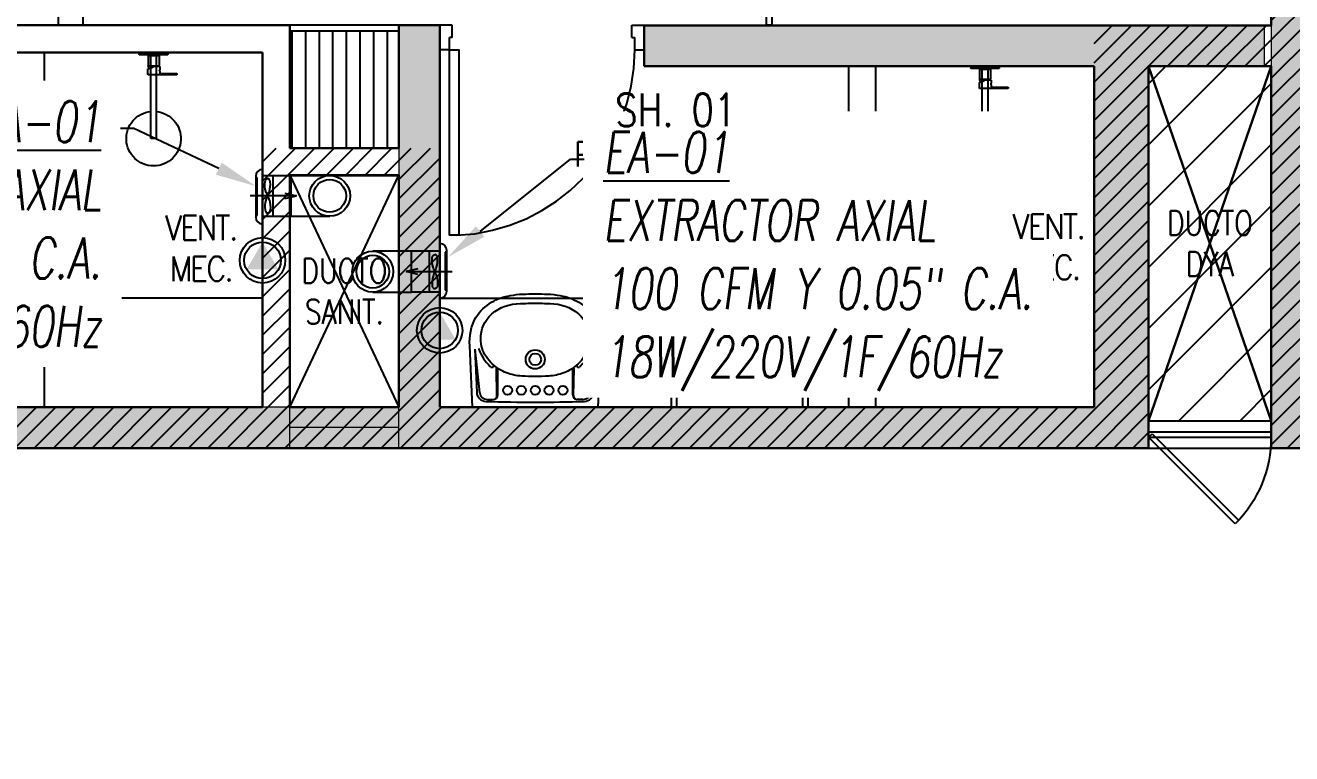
# Model space of a CAD drawing. Header units: millimetres. Extents: x 98 to 155, y -181 to 127.
# Drawn here: x 119.971 to 124.617, y -27.004 to -24.333 of the extents above; entities that cross this region are included whole.
import ezdxf
from ezdxf import colors
from ezdxf.entities.mleader import LeaderData, LeaderLine
from ezdxf.enums import TextEntityAlignment as Align
from ezdxf.math import Vec2, Vec3

# ---------------------------------------------------------------- set-up
doc = ezdxf.new("R2010")
doc.units = ezdxf.units.MM
doc.header["$LTSCALE"] = 15
for name, pattern in [('HIDDEN', [0.375, 0.25, -0.125]), ('HIDDEN2', [0.1875, 0.125, -0.0625]), ('X-REF_DP_Arquitectura$0$HIDDEN', [0.375, 0.25, -0.125])]:
    doc.linetypes.add(name, pattern=pattern)
doc.layers.get('0').update_dxf_attribs({"color": 250})
for name, color, linetype in [('A-LINEAS', 250, 'Continuous'), ('A-MOBILIARIO', 250, 'Continuous'), ('A-MURO BAJO', 250, 'Continuous'), ('A-PROYECCIONES INT.', 250, 'HIDDEN2'), ('A-SANITARIOS', 250, 'Continuous'), ('A-TEXTO-ACABADO PISO', 250, 'Continuous'), ('A_50_TextoAmbiente', 252, 'Continuous'), ('A_50_TextoIndicaciones', 250, 'Continuous'), ('A_50_Vigas', 250, 'X-REF_DP_Arquitectura$0$HIDDEN'), ('A_60_HatchEstructuras', 250, 'Continuous'), ('AREA MODIF', 250, 'Continuous'), ('DLP_MOBILIARIO FIJO', 250, 'Continuous'), ('L-06_EQ-FIN-CONT', 141, 'Continuous'), ('L3 Equipos y Ductos', 160, 'Continuous'), ('L4 Linea mediana', 191, 'Continuous'), ('L6 Linea fina', 141, 'Continuous'), ('MURO CF 60', 250, 'Continuous')]:
    doc.layers.add(name, color=color, linetype=linetype)
doc.layers.add('A-MUROS', color=252, linetype='Continuous', lineweight=30)
doc.layers.add('A_20_Estructuras', color=250, linetype='Continuous', lineweight=18)
doc.styles.add('JNV ING', font='romans.shx', dxfattribs={"width": 0.7, "oblique": 8, "height": 0.15})
doc.styles.add('ROMANS', font='romans.shx', dxfattribs={"width": 0.8})
pattern_1 = [(45, (128.671876, -2.083635), (-0.03535534, 0.03535534), [])]

# ---------------------------------------------------------------- blocks, each defined once
blk = doc.blocks.new('FUTURE 150')
at = {"layer": 'L3 Equipos y Ductos'}
for p, q in [((-0.1294, 0.1486), (-0.1294, -0.0006)), ((-0.104, -0.026), (-0.104, 0.174)), ((-0.104, 0.152), (0, 0.152)), ((0, 0.152), (0, 0.002)), ((-0.104, 0.002), (0, 0.002))]:
    blk.add_line(p, q, dxfattribs=at)
for centre, start, end in [((-0.104, 0.1486), 90, 180), ((-0.104, -0.0006), 180, 270)]:
    blk.add_arc(centre, 0.0254, start, end, dxfattribs=at)
at = {"layer": 'L4 Linea mediana'}
for p, q in [((-0.1294, 0.1448), (-0.1239, 0.1448)), ((-0.1239, 0.0052), (-0.1239, 0.1448)), ((-0.066, 0.152), (-0.066, 0.002)), ((-0.1294, 0.0052), (-0.1239, 0.0052))]:
    blk.add_line(p, q, dxfattribs=at)
at = {"layer": 'L6 Linea fina'}
for p, q in [((0.0199, 0.077), (-0.1499, 0.077)), ((-0.0231, 0.0872), (0.0199, 0.077)), ((-0.0231, 0.0668), (0.0199, 0.077))]:
    blk.add_line(p, q, dxfattribs=at)
for points in [[(-0.0857, 0.077), (-0.0921, 0.0934), (-0.0951, 0.1284), (-0.0911, 0.1379), (-0.0857, 0.1402)], [(-0.0857, 0.077), (-0.0794, 0.0934), (-0.0764, 0.1284), (-0.0804, 0.1379), (-0.0857, 0.1402)], [(-0.0857, 0.077), (-0.0921, 0.0606), (-0.0951, 0.0256), (-0.0911, 0.0161), (-0.0857, 0.0138)], [(-0.0857, 0.077), (-0.0794, 0.0606), (-0.0764, 0.0256), (-0.0804, 0.0161), (-0.0857, 0.0138)]]:
    blk.add_spline(points, degree=3, dxfattribs=at)
blk = doc.blocks.new('Trampa de humo')
at = {"layer": 'L3 Equipos y Ductos'}
blk.add_lwpolyline([(0.155, 0.15), (0.013, 0.15), (0.013, 0), (0.155, 0)], dxfattribs=at)
for radius in [0.075, 0.06]:
    blk.add_circle((0.155, 0.075), radius, dxfattribs=at)
blk = doc.blocks.new('FUTURE150 con trampa')
blk.add_blockref('Trampa de humo', (0.0927, 0.0279))
at = {"layer": 'L-06_EQ-FIN-CONT'}
blk.add_blockref('FUTURE 150', (0.1057, 0.0259), dxfattribs=at)
blk = doc.blocks.new('PTO ELECT')
at = {"layer": 'L4 Linea mediana', "ltscale": 1.5}
blk.add_circle((-0.6859, 0.0891), 0.0833, dxfattribs=at)
at = {"layer": 'L6 Linea fina', "ltscale": 1.5}
blk.add_circle((-0.6859, 0.0891), 0.0671, dxfattribs=at)
blk.add_solid([(-0.6278, 0.0555), (-0.744, 0.0555), (-0.6278, 0.0555), (-0.6859, 0.1562)], dxfattribs=at)
blk = doc.blocks.new('EF-P112')
at = {"layer": 'A_60_HatchEstructuras'}
h = blk.add_hatch(color=256, dxfattribs=at)
h.dxf.hatch_style = 1
h.paths.add_polyline_path([(-21.85, -2.625), (-22, -2.625), (-22, -6.325), (-21.85, -6.325)])
h.paths.add_polyline_path([(-21.52, -0.625), (-20.85, -0.625), (-20.85, -0.475), (-21.67, -0.475), (-21.67, -6.325), (-21.52, -6.325)])
h.paths.add_polyline_path([(-25.65, -2.775), (-23.8, -2.775), (-23.8, -2.625), (-25.65, -2.625), (-25.65, -0.475), (-26.5, -0.475), (-26.5, -0.625), (-25.8, -0.625), (-25.8, -6.325), (-23.8, -6.325), (-23.8, -6.175), (-25.65, -6.175)])
h = blk.add_hatch(color=256, dxfattribs=at)
h.dxf.hatch_style = 1
h.paths.add_polyline_path([(-26.25, -4.925), (-25.825, -4.925), (-25.825, -4.775), (-28.1, -4.775), (-28.1, -4.925), (-26.45, -4.925), (-26.45, -6.175), (-28.85, -6.175), (-28.85, -4.775), (-29, -4.775), (-29, -6.175), (-31.9, -6.175), (-31.9, -4.775), (-32.1, -4.775), (-32.1, -6.175), (-35.65, -6.175), (-35.65, -6.325), (-26.25, -6.325)])
h.paths.add_polyline_path([(-25.65, -7.525), (-35.65, -7.525), (-35.65, -7.675), (-32.1, -7.675), (-32.1, -9.075), (-31.9, -9.075), (-31.9, -7.675), (-28.55, -7.675), (-28.55, -9.075), (-28.4, -9.075), (-28.4, -7.675), (-25.85, -7.675), (-25.85, -8.925), (-27.65, -8.925), (-27.65, -9.075), (-25.65, -9.075)])
blk.add_lwpolyline([(-25.825, -4.925), (-25.8, -4.925), (-26.25, -6.225)])
at = {"elevation": 0}
blk.add_lwpolyline([(-25.8, -6.225), (-26.25, -4.925)], dxfattribs=at)
at = {"layer": 'A_20_Estructuras'}
for points in [[(-25.65, -2.775), (-23.8, -2.775), (-23.8, -2.625), (-25.65, -2.625), (-25.65, -0.475), (-26.5, -0.475), (-26.5, -0.625), (-25.8, -0.625), (-25.8, -6.325), (-23.8, -6.325), (-23.8, -6.175), (-25.65, -6.175)], [(-26.25, -4.925), (-25.825, -4.925), (-25.825, -4.775), (-28.1, -4.775), (-28.1, -4.925), (-26.45, -4.925), (-26.45, -6.175), (-28.85, -6.175), (-28.85, -4.775), (-29, -4.775), (-29, -6.175), (-31.9, -6.175), (-31.9, -4.775), (-32.1, -4.775), (-32.1, -6.175), (-35.65, -6.175), (-35.65, -6.325), (-26.25, -6.325)]]:
    blk.add_lwpolyline(points, close=True, dxfattribs=at)
for points in [[(-29.4, -6.325), (-29.4, -6.175)], [(-29, -6.325), (-29, -6.175)]]:
    blk.add_lwpolyline(points, dxfattribs=at)
at = {"layer": 'A_20_Estructuras', "linetype": 'HIDDEN', "ltscale": 0.5, "elevation": 0}
blk.add_lwpolyline([(-29, -6.25), (-29.4, -6.25)], dxfattribs=at)
at = {"layer": 'A_50_Vigas'}
blk.add_line((-26.25, -6.225, 0), (-25.8, -6.225, 0), dxfattribs=at)
at = {"layer": 'A_50_Vigas', "elevation": 0}
blk.add_lwpolyline([(-29.4, -6.175), (-29.4, -5.325), (-29, -5.325)], dxfattribs=at)
blk = doc.blocks.new('ducha marsano')
at = {"linetype": 'HIDDEN2', "ltscale": 0.5, "extrusion": (-4.9425e-10, -7.91123e-10, -1)}
for p, q in [((-0.01, 0), (0.01, 0)), ((0.01, 0), (0.01, -0.3155)), ((-0.01, -0.3155), (-0.01, 0)), ((-0.0205, -0.08), (-0.0205, -0.0601)), ((0.021, -0.0815), (-0.019, -0.0815)), ((-0.0155, -0.058), (-0.0157, -0.058)), ((0.0225, -0.0515), (-0.0001, -0.0515)), ((0.025, -0.0815), (0.021, -0.0815)), ((0.0225, -0.0515), (0.0225, -0.0627)), ((0.0225, -0.0682), (0.0225, -0.077)), ((0.0225, -0.077), (0.025, -0.077)), ((0.025, -0.077), (0.0771, -0.077)), ((0.0771, -0.0815), (0.025, -0.0815)), ((0.0771, -0.077), (0.0816, -0.077)), ((0.0816, -0.0815), (0.0771, -0.0815)), ((0.0816, -0.077), (0.082, -0.077)), ((0.082, -0.0815), (0.0816, -0.0815)), ((0.082, -0.077), (0.084, -0.077)), ((0.084, -0.0815), (0.082, -0.0815)), ((0.0855, -0.0785), (0.0855, -0.08)), ((0.01, -0.3155), (-0.01, -0.3155))]:
    blk.add_line(p, q, dxfattribs=at)
for centre, radius, start, end in [((0.019, -0.08), 0.0015, 270, 360), ((-0.0004, -0.0462), 0.02, 323.9581, 354.9298), ((0.0004, -0.0462), 0.02, 185.0702, 195.2705), ((-0.084, -0.0785), 0.0015, 90, 180), ((-0.084, -0.08), 0.0015, 180, 270), ((0, -0.3155), 0.1, 95.7392, 84.2608)]:
    blk.add_arc(centre, radius, start, end, dxfattribs=at)
at = {"linetype": 'HIDDEN2', "ltscale": 0.5, "extrusion": (-4.94252e-10, -7.91124e-10, -1)}
blk.add_ellipse((0, -0.0515), major_axis=(-0.0225, -0.0095), ratio=0.001448, start_param=0.425436, end_param=1.567366, dxfattribs=at)
at = {"linetype": 'HIDDEN2', "ltscale": 0.5}
for points, degree in [([(-0.0305, 0), (0, 0), (0.0305, 0)], 2), ([(0.0305, 0), (0.0415, 0), (0.0525, 0)], 2), ([(0.0525, 0), (0.0525, -0.0038), (0.0525, -0.0075)], 2), ([(-0.0525, 0), (-0.0525, -0.0038), (-0.0525, -0.0075)], 2), ([(-0.0525, 0), (-0.0415, 0), (-0.0305, 0)], 2), ([(-0.0525, -0.0075), (-0.0525, -0.0075), (-0.0525, -0.0075)], 2), ([(0.0305, -0.008), (0, -0.008), (-0.0305, -0.008)], 2), ([(-0.0215, -0.008), (-0.0215, -0.0093), (-0.0215, -0.0105)], 2), ([(-0.021, -0.011), (-0.007, -0.011), (0.007, -0.011), (0.021, -0.011)], 3), ([(-0.02, -0.011), (-0.02, -0.0294), (-0.02, -0.0477)], 2), ([(0.02, -0.011), (0.02, -0.0294), (0.02, -0.0477)], 2), ([(0.0215, -0.008), (0.0215, -0.0093), (0.0215, -0.0105)], 2), ([(-0.0197, -0.048), (0, -0.048), (0.0197, -0.048)], 2)]:
    blk.add_open_spline(points, degree=degree, dxfattribs=at)
for points, weights in [([(-0.0525, -0.0075), (-0.0525, -0.0075), (-0.0525, -0.0075)], [1, 0.990847086912, 0.982266230892]), ([(-0.052, -0.008), (-0.0525, -0.008), (-0.0525, -0.0075)], [1, 0.707106781193, 1]), ([(-0.0215, -0.0105), (-0.0215, -0.011), (-0.021, -0.011)], [1, 0.70710678154, 1]), ([(0.0211, -0.011), (0.0211, -0.011), (0.021, -0.011)], [1, 0.992411795776, 1]), ([(0.052, -0.008), (0.0521, -0.008), (0.0521, -0.008)], [1, 0.992411795771, 1]), ([(-0.02, -0.0477), (-0.02, -0.048), (-0.0197, -0.048)], [1, 0.707106780138, 1]), ([(0.02, -0.0477), (0.02, -0.048), (0.0197, -0.048)], [1, 0.707106779703, 1])]:
    blk.add_rational_spline(points, weights, degree=2, dxfattribs=at)
for points, knots in [([(-0.0305, -0.008), (-0.0332, -0.008), (-0.0374, -0.008), (-0.0424, -0.008), (-0.0458, -0.008), (-0.0486, -0.008), (-0.0512, -0.008), (-0.052, -0.008), (-0.052, -0.008)], [0, 0, 0, 0, 8.104572, 12.495263, 16.885954, 21.276645, 25.667336, 33.771908, 33.771908, 33.771908, 33.771908]), ([(0.052, -0.008), (0.052, -0.008), (0.0512, -0.008), (0.0486, -0.008), (0.0458, -0.008), (0.0424, -0.008), (0.0374, -0.008), (0.0332, -0.008), (0.0305, -0.008)], [0, 0, 0, 0, 8.104572, 12.495263, 16.885954, 21.276645, 25.667336, 33.771908, 33.771908, 33.771908, 33.771908]), ([(0.0225, -0.0682), (0.0225, -0.0682), (0.0225, -0.0682), (0.0225, -0.0679), (0.0224, -0.0677), (0.0224, -0.0672), (0.0224, -0.0669), (0.0223, -0.0662), (0.0223, -0.0658), (0.0223, -0.0652), (0.0223, -0.0648), (0.0224, -0.0641), (0.0224, -0.0638), (0.0224, -0.0633), (0.0225, -0.0631), (0.0225, -0.0628), (0.0225, -0.0627), (0.0225, -0.0627)], [0.4148436, 0.4148436, 0.4148436, 0.4148436, 0.5185541, 0.5185541, 0.6222645, 0.6222645, 0.7259759, 0.7259759, 0.8296873, 0.8296873, 0.9333987, 0.9333987, 1.03711, 1.03711, 1.1408205, 1.1408205, 1.2445309, 1.2445309, 1.2445309, 1.2445309])]:
    blk.add_open_spline(points, degree=3, knots=knots, dxfattribs=at)
for points, weights, degree, knots in [([(0.0211, -0.011), (0.0211, -0.011), (0.0211, -0.011), (0.0211, -0.011), (0.0214, -0.0109), (0.0215, -0.0107), (0.0215, -0.0105)], [0.918641037743, 0.918640949346, 0.918640860949, 0.918640772552, 0.789223156395, 0.789223156395, 0.918640772552], 3, [0.1238988, 0.1238988, 0.1238988, 0.1238988, 0.1238993, 0.1238993, 0.1238993, 0.78603, 0.78603, 0.78603, 0.78603]), ([(0.0521, -0.008), (0.0521, -0.008), (0.0521, -0.008), (0.0525, -0.0079), (0.0525, -0.0075)], [0.918641037749, 0.918640905153, 0.918640772558, 0.724517853988, 0.918640772558], 2, [0.1238988, 0.1238988, 0.1238988, 0.1238993, 0.1238993, 0.7860311, 0.7860311, 0.7860311])]:
    blk.add_rational_spline(points, weights, degree=degree, knots=knots, dxfattribs=at)
blk = doc.blocks.new('*U145')
for p, q in [((0.01, 0.855), (0.01, 0.9)), ((0.1, 0.865), (0.1, 0.9)), ((0.055, 0.855), (0.01, 0.855)), ((0.1, 0.865), (0.055, 0.865)), ((0.055, 0.855), (0.055, 0.865)), ((0.055, 0.045), (0.01, 0.045)), ((0.01, 0.045), (0.01, 0)), ((0.055, 0.045), (0.055, 0.035)), ((0.1, 0.035), (0.055, 0.035)), ((0.1, 0.035), (0.1, 0))]:
    blk.add_line(p, q)
blk.add_lwpolyline([(0.93, 0.07), (0.93, 0.035), (0.1, 0.035), (0.1, 0.07)], close=True)
at = {"linetype": 'HIDDEN2'}
blk.add_arc((0.0995, 0.0339), 0.8311, 2.2301, 89.9672, dxfattribs=at)
blk = doc.blocks.new('*U146')
for p, q in [((0.01, 0.705), (0.01, 0.75)), ((0.1, 0.715), (0.1, 0.75)), ((0.055, 0.705), (0.01, 0.705)), ((0.1, 0.715), (0.055, 0.715)), ((0.055, 0.705), (0.055, 0.715)), ((0.055, 0.045), (0.01, 0.045)), ((0.01, 0.045), (0.01, 0)), ((0.055, 0.045), (0.055, 0.035)), ((0.1, 0.035), (0.055, 0.035)), ((0.1, 0.035), (0.1, 0))]:
    blk.add_line(p, q)
blk.add_lwpolyline([(0.78, 0.07), (0.78, 0.035), (0.1, 0.035), (0.1, 0.07)], close=True)
at = {"linetype": 'HIDDEN2'}
blk.add_arc((0.0996, 0.0341), 0.6809, 2.2301, 89.9672, dxfattribs=at)
blk = doc.blocks.new('SIFON JET_PLANTA')
at = {"extrusion": (-2.64698e-23, 6.61744e-24, -1)}
for p, q in [((-0.215, 0.2278, 0), (-0.2149, 0.2323, 0)), ((-0.2149, 0.2323, 0), (-0.2142, 0.2356, 0)), ((-0.2142, 0.2356, 0), (-0.2129, 0.239, 0)), ((-0.2129, 0.239, 0), (-0.211, 0.2419, 0)), ((-0.211, 0.2419, 0), (-0.2091, 0.2441, 0)), ((-0.2091, 0.2441, 0), (-0.2077, 0.2455, 0)), ((-0.2077, 0.2455, 0), (-0.2055, 0.247, 0)), ((-0.2055, 0.247, 0), (-0.2007, 0.2492, 0)), ((-0.2007, 0.2492, 0), (-0.195, 0.25, 0)), ((-0.195, 0.25, 0), (-0.195, 0.25, 0)), ((-0.195, 0.25, 0), (-0.1605, 0.25, 0)), ((-0.1605, 0.25, 0), (-0.0975, 0.25, 0)), ((-0.0975, 0.25, 0), (-0.0323, 0.25, 0)), ((-0.0323, 0.25, 0), (0, 0.25, 0)), ((0, 0.25, 0), (0, -0.25, 0)), ((-0.5016, 0.1842, 0), (-0.4865, 0.1867, 0)), ((-0.4865, 0.1867, 0), (-0.4763, 0.188, 0)), ((-0.4763, 0.188, 0), (-0.4726, 0.1884, 0)), ((-0.4726, 0.1884, 0), (-0.4636, 0.1892, 0)), ((-0.4636, 0.1892, 0), (-0.4549, 0.1897, 0)), ((-0.4549, 0.1897, 0), (-0.449, 0.1899, 0)), ((-0.449, 0.1899, 0), (-0.44, 0.19, 0)), ((-0.44, 0.19, 0), (-0.4322, 0.191, 0)), ((-0.4322, 0.191, 0), (-0.215, 0.2181, 0)), ((-0.215, 0.2234, 0), (-0.215, 0.2278, 0)), ((-0.215, 0.2181, 0), (-0.215, 0.2234, 0)), ((-0.6106, 0.1389, 0), (-0.6061, 0.142, 0)), ((-0.6061, 0.142, 0), (-0.6, 0.1461, 0)), ((-0.6, 0.1461, 0), (-0.5963, 0.1484, 0)), ((-0.5963, 0.1484, 0), (-0.5908, 0.1517, 0)), ((-0.5908, 0.1517, 0), (-0.5862, 0.1543, 0)), ((-0.5862, 0.1543, 0), (-0.5794, 0.158, 0)), ((-0.5794, 0.158, 0), (-0.5693, 0.1629, 0)), ((-0.5693, 0.1629, 0), (-0.5517, 0.1703, 0)), ((-0.5517, 0.1703, 0), (-0.5465, 0.1722, 0)), ((-0.5465, 0.1722, 0), (-0.5385, 0.1749, 0)), ((-0.5385, 0.1749, 0), (-0.5346, 0.176, 0)), ((-0.5346, 0.176, 0), (-0.5265, 0.1784, 0)), ((-0.5265, 0.1784, 0), (-0.5216, 0.1797, 0)), ((-0.5216, 0.1797, 0), (-0.5148, 0.1813, 0)), ((-0.5148, 0.1813, 0), (-0.5079, 0.1829, 0)), ((-0.5079, 0.1829, 0), (-0.5016, 0.1842, 0)), ((-0.6611, 0.088, 0), (-0.657, 0.0936, 0)), ((-0.657, 0.0936, 0), (-0.6534, 0.0984, 0)), ((-0.657, 0.0936, 0), (-0.657, 0.0936, 0)), ((-0.6534, 0.0984, 0), (-0.6503, 0.1023, 0)), ((-0.6534, 0.0984, 0), (-0.6534, 0.0984, 0)), ((-0.6503, 0.1023, 0), (-0.6453, 0.108, 0)), ((-0.6453, 0.108, 0), (-0.6386, 0.1152, 0)), ((-0.6386, 0.1152, 0), (-0.6326, 0.121, 0)), ((-0.6326, 0.121, 0), (-0.6299, 0.1235, 0)), ((-0.6299, 0.1235, 0), (-0.6251, 0.1276, 0)), ((-0.6251, 0.1276, 0), (-0.6206, 0.1314, 0)), ((-0.6206, 0.1314, 0), (-0.6168, 0.1344, 0)), ((-0.6168, 0.1344, 0), (-0.6106, 0.1389, 0)), ((-0.6838, 0.0421, 0), (-0.6819, 0.048, 0)), ((-0.6819, 0.048, 0), (-0.6804, 0.0521, 0)), ((-0.6804, 0.0521, 0), (-0.6793, 0.0547, 0)), ((-0.6793, 0.0547, 0), (-0.6779, 0.0582, 0)), ((-0.6779, 0.0582, 0), (-0.6745, 0.0655, 0)), ((-0.6745, 0.0655, 0), (-0.6722, 0.0699, 0)), ((-0.6745, 0.0655, 0), (-0.6745, 0.0655, 0)), ((-0.6722, 0.0699, 0), (-0.6705, 0.0728, 0)), ((-0.6705, 0.0728, 0), (-0.669, 0.0755, 0)), ((-0.669, 0.0755, 0), (-0.6672, 0.0785, 0)), ((-0.6672, 0.0785, 0), (-0.665, 0.082, 0)), ((-0.665, 0.082, 0), (-0.6634, 0.0845, 0)), ((-0.6634, 0.0845, 0), (-0.6611, 0.088, 0)), ((-0.69, 0, 0), (-0.6899, 0.0044, 0)), ((-0.6899, 0.0044, 0), (-0.6897, 0.0096, 0)), ((-0.6897, 0.0096, 0), (-0.6893, 0.014, 0)), ((-0.6893, 0.014, 0), (-0.6887, 0.0194, 0)), ((-0.6887, 0.0194, 0), (-0.6881, 0.0236, 0)), ((-0.6881, 0.0236, 0), (-0.6872, 0.0284, 0)), ((-0.6881, 0.0236, 0), (-0.6881, 0.0236, 0)), ((-0.6872, 0.0284, 0), (-0.6867, 0.031, 0)), ((-0.6867, 0.031, 0), (-0.6855, 0.0361, 0)), ((-0.6855, 0.0361, 0), (-0.6838, 0.0421, 0)), ((-0.6855, 0.0361, 0), (-0.6855, 0.0361, 0)), ((-0.6838, 0.0421, 0), (-0.6838, 0.0421, 0)), ((-0.6899, -0.0065, 0), (-0.69, 0, 0)), ((-0.6896, -0.0111, 0), (-0.6899, -0.0065, 0)), ((-0.6891, -0.0164, 0), (-0.6896, -0.0111, 0)), ((-0.6881, -0.0232, 0), (-0.6891, -0.0164, 0)), ((-0.6876, -0.0264, 0), (-0.6881, -0.0232, 0)), ((-0.687, -0.0296, 0), (-0.6876, -0.0264, 0)), ((-0.6864, -0.0321, 0), (-0.687, -0.0296, 0)), ((-0.6855, -0.0361, 0), (-0.6864, -0.0321, 0)), ((-0.6838, -0.0419, 0), (-0.6855, -0.0361, 0)), ((-0.6827, -0.0457, 0), (-0.6838, -0.0419, 0)), ((-0.6814, -0.0492, 0), (-0.6827, -0.0457, 0)), ((-0.6803, -0.0522, 0), (-0.6814, -0.0492, 0)), ((-0.6792, -0.0551, 0), (-0.6803, -0.0522, 0)), ((-0.6779, -0.0581, 0), (-0.6792, -0.0551, 0)), ((-0.677, -0.0602, 0), (-0.6779, -0.0581, 0)), ((-0.6751, -0.0642, 0), (-0.677, -0.0602, 0)), ((-0.6722, -0.0699, 0), (-0.6751, -0.0642, 0)), ((-0.6706, -0.0727, 0), (-0.6722, -0.0699, 0)), ((-0.6679, -0.0774, 0), (-0.6706, -0.0727, 0)), ((-0.6646, -0.0826, 0), (-0.6679, -0.0774, 0)), ((-0.6623, -0.0862, 0), (-0.6646, -0.0826, 0)), ((-0.6599, -0.0897, 0), (-0.6623, -0.0862, 0)), ((-0.6554, -0.0958, 0), (-0.6599, -0.0897, 0)), ((-0.6494, -0.1032, 0), (-0.6554, -0.0958, 0)), ((-0.6458, -0.1074, 0), (-0.6494, -0.1032, 0)), ((-0.64, -0.1137, 0), (-0.6458, -0.1074, 0)), ((-0.6379, -0.1158, 0), (-0.64, -0.1137, 0)), ((-0.6347, -0.119, 0), (-0.6379, -0.1158, 0)), ((-0.6335, -0.1201, 0), (-0.6347, -0.119, 0)), ((-0.6347, -0.119, 0), (-0.6347, -0.119, 0)), ((-0.6318, -0.1217, 0), (-0.6335, -0.1201, 0)), ((-0.6305, -0.123, 0), (-0.6318, -0.1217, 0)), ((-0.6318, -0.1217, 0), (-0.6318, -0.1217, 0)), ((-0.6288, -0.1244, 0), (-0.6305, -0.123, 0)), ((-0.6276, -0.1255, 0), (-0.6288, -0.1244, 0)), ((-0.6262, -0.1268, 0), (-0.6276, -0.1255, 0)), ((-0.6245, -0.1281, 0), (-0.6262, -0.1268, 0)), ((-0.6235, -0.1291, 0), (-0.6245, -0.1281, 0)), ((-0.6245, -0.1281, 0), (-0.6245, -0.1281, 0)), ((-0.6223, -0.13, 0), (-0.6235, -0.1291, 0)), ((-0.6215, -0.1307, 0), (-0.6223, -0.13, 0)), ((-0.6204, -0.1315, 0), (-0.6215, -0.1307, 0)), ((-0.6193, -0.1324, 0), (-0.6204, -0.1315, 0)), ((-0.6179, -0.1335, 0), (-0.6193, -0.1324, 0)), ((-0.6168, -0.1344, 0), (-0.6179, -0.1335, 0)), ((-0.6153, -0.1355, 0), (-0.6168, -0.1344, 0)), ((-0.6142, -0.1363, 0), (-0.6153, -0.1355, 0)), ((-0.612, -0.1379, 0), (-0.6142, -0.1363, 0)), ((-0.6086, -0.1403, 0), (-0.612, -0.1379, 0)), ((-0.607, -0.1415, 0), (-0.6086, -0.1403, 0)), ((-0.6058, -0.1422, 0), (-0.607, -0.1415, 0)), ((-0.6039, -0.1435, 0), (-0.6058, -0.1422, 0)), ((-0.602, -0.1448, 0), (-0.6039, -0.1435, 0)), ((-0.6004, -0.1458, 0), (-0.602, -0.1448, 0)), ((-0.5987, -0.1469, 0), (-0.6004, -0.1458, 0)), ((-0.5964, -0.1483, 0), (-0.5987, -0.1469, 0)), ((-0.595, -0.1492, 0), (-0.5964, -0.1483, 0)), ((-0.5936, -0.15, 0), (-0.595, -0.1492, 0)), ((-0.5918, -0.1511, 0), (-0.5936, -0.15, 0)), ((-0.5896, -0.1524, 0), (-0.5918, -0.1511, 0)), ((-0.5871, -0.1538, 0), (-0.5896, -0.1524, 0)), ((-0.5833, -0.1559, 0), (-0.5871, -0.1538, 0)), ((-0.5781, -0.1587, 0), (-0.5833, -0.1559, 0)), ((-0.5759, -0.1598, 0), (-0.5781, -0.1587, 0)), ((-0.5738, -0.1608, 0), (-0.5759, -0.1598, 0)), ((-0.5702, -0.1625, 0), (-0.5738, -0.1608, 0)), ((-0.5675, -0.1637, 0), (-0.5702, -0.1625, 0)), ((-0.5659, -0.1645, 0), (-0.5675, -0.1637, 0)), ((-0.5644, -0.1652, 0), (-0.5659, -0.1645, 0)), ((-0.5614, -0.1664, 0), (-0.5644, -0.1652, 0)), ((-0.5598, -0.1671, 0), (-0.5614, -0.1664, 0)), ((-0.5568, -0.1683, 0), (-0.5598, -0.1671, 0)), ((-0.5543, -0.1693, 0), (-0.5568, -0.1683, 0)), ((-0.551, -0.1706, 0), (-0.5543, -0.1693, 0)), ((-0.5491, -0.1713, 0), (-0.551, -0.1706, 0)), ((-0.5465, -0.1722, 0), (-0.5491, -0.1713, 0)), ((-0.5449, -0.1728, 0), (-0.5465, -0.1722, 0)), ((-0.5428, -0.1735, 0), (-0.5449, -0.1728, 0)), ((-0.5412, -0.174, 0), (-0.5428, -0.1735, 0)), ((-0.5385, -0.1749, 0), (-0.5412, -0.174, 0)), ((-0.5352, -0.1759, 0), (-0.5385, -0.1749, 0)), ((-0.5385, -0.1749, 0), (-0.5385, -0.1749, 0)), ((-0.5321, -0.1768, 0), (-0.5352, -0.1759, 0)), ((-0.5296, -0.1775, 0), (-0.5321, -0.1768, 0)), ((-0.5267, -0.1783, 0), (-0.5296, -0.1775, 0)), ((-0.5238, -0.1791, 0), (-0.5267, -0.1783, 0)), ((-0.5267, -0.1783, 0), (-0.5267, -0.1783, 0)), ((-0.5217, -0.1796, 0), (-0.5238, -0.1791, 0)), ((-0.5177, -0.1807, 0), (-0.5217, -0.1796, 0)), ((-0.5151, -0.1813, 0), (-0.5177, -0.1807, 0)), ((-0.5118, -0.1821, 0), (-0.5151, -0.1813, 0)), ((-0.5094, -0.1826, 0), (-0.5118, -0.1821, 0)), ((-0.5066, -0.1832, 0), (-0.5094, -0.1826, 0)), ((-0.5022, -0.184, 0), (-0.5066, -0.1832, 0)), ((-0.4974, -0.1849, 0), (-0.5022, -0.184, 0)), ((-0.495, -0.1854, 0), (-0.4974, -0.1849, 0)), ((-0.4974, -0.1849, 0), (-0.4974, -0.1849, 0)), ((-0.4936, -0.1856, 0), (-0.495, -0.1854, 0)), ((-0.4916, -0.1859, 0), (-0.4936, -0.1856, 0)), ((-0.4884, -0.1864, 0), (-0.4916, -0.1859, 0)), ((-0.4862, -0.1867, 0), (-0.4884, -0.1864, 0)), ((-0.4824, -0.1872, 0), (-0.4862, -0.1867, 0)), ((-0.4812, -0.1874, 0), (-0.4824, -0.1872, 0)), ((-0.4785, -0.1877, 0), (-0.4812, -0.1874, 0)), ((-0.4761, -0.188, 0), (-0.4785, -0.1877, 0)), ((-0.4735, -0.1883, 0), (-0.4761, -0.188, 0)), ((-0.4695, -0.1887, 0), (-0.4735, -0.1883, 0)), ((-0.4651, -0.189, 0), (-0.4695, -0.1887, 0)), ((-0.4639, -0.1891, 0), (-0.4651, -0.189, 0)), ((-0.4651, -0.189, 0), (-0.4651, -0.189, 0)), ((-0.4619, -0.1893, 0), (-0.4639, -0.1891, 0)), ((-0.4592, -0.1894, 0), (-0.4619, -0.1893, 0)), ((-0.4568, -0.1896, 0), (-0.4592, -0.1894, 0)), ((-0.455, -0.1897, 0), (-0.4568, -0.1896, 0)), ((-0.4518, -0.1898, 0), (-0.455, -0.1897, 0)), ((-0.449, -0.1899, 0), (-0.4518, -0.1898, 0)), ((-0.4467, -0.1899, 0), (-0.449, -0.1899, 0)), ((-0.4428, -0.19, 0), (-0.4467, -0.1899, 0)), ((-0.44, -0.19, 0), (-0.4428, -0.19, 0)), ((-0.215, -0.2181, 0), (-0.44, -0.19, 0)), ((-0.215, -0.227, 0), (-0.215, -0.2181, 0)), ((-0.215, -0.23, 0), (-0.215, -0.227, 0)), ((-0.2147, -0.2335, 0), (-0.215, -0.23, 0)), ((-0.2138, -0.2369, 0), (-0.2147, -0.2335, 0)), ((-0.2126, -0.2395, 0), (-0.2138, -0.2369, 0)), ((-0.2138, -0.2369, 0), (-0.2138, -0.2369, 0)), ((-0.2108, -0.2423, 0), (-0.2126, -0.2395, 0)), ((-0.2126, -0.2395, 0), (-0.2126, -0.2395, 0)), ((-0.2091, -0.2441, 0), (-0.2108, -0.2423, 0)), ((-0.2108, -0.2423, 0), (-0.2108, -0.2423, 0)), ((-0.2108, -0.2423, 0), (-0.2108, -0.2423, 0)), ((-0.209, -0.244, 0), (-0.2091, -0.2441, 0)), ((-0.2067, -0.2462, 0), (-0.209, -0.244, 0)), ((-0.209, -0.244, 0), (-0.209, -0.244, 0)), ((-0.2029, -0.2484, 0), (-0.2067, -0.2462, 0)), ((-0.2067, -0.2462, 0), (-0.2067, -0.2462, 0)), ((-0.1995, -0.2495, 0), (-0.2029, -0.2484, 0)), ((-0.2029, -0.2484, 0), (-0.2029, -0.2484, 0)), ((-0.195, -0.25, 0), (-0.1995, -0.2495, 0)), ((0, -0.25, 0), (-0.195, -0.25, 0))]:
    blk.add_line(p, q, dxfattribs=at)
for p, q in [((-0.2091, 0.2441, 0), (-0.1921, 0.2271, 0)), ((-0.195, 0.25, 0), (0, 0.25, 0)), ((0, 0.25, 0), (0, -0.25, 0)), ((-0.215, 0.2181, 0), (-0.44, 0.19, 0)), ((-0.215, -0.23, 0), (-0.215, 0.23, 0)), ((-0.195, -0.22, 0), (-0.195, 0.22, 0)), ((-0.185, 0.23, 0), (0, 0.23, 0)), ((-0.265, 0.0718, 0), (-0.265, 0.1028, 0)), ((-0.255, -0.0562, 0), (-0.255, 0.0562, 0)), ((-0.265, -0.1028, 0), (-0.265, -0.0718, 0)), ((-0.215, -0.2181, 0), (-0.44, -0.19, 0)), ((-0.2091, -0.2441, 0), (-0.1921, -0.2271, 0)), ((0, -0.23, 0), (-0.185, -0.23, 0)), ((0, -0.25, 0), (-0.195, -0.25, 0))]:
    blk.add_line(p, q)
at = {"elevation": 0}
for points in [[(-0.265, 0.1028, 0.0362), (-0.2844, 0.1202, 0.08725), (-0.3535, 0.1565, 0.077598), (-0.44, 0.17, 0.077598), (-0.5265, 0.1565, 0.08725), (-0.5956, 0.1202, 0.105601), (-0.6443, 0.0627, 0.12364), (-0.66, 0, 0.12364), (-0.6443, -0.0627, 0.105601), (-0.5956, -0.1202, 0.08725), (-0.5265, -0.1565, 0.077598), (-0.44, -0.17, 0.077598)], [(-0.255, 0.0562, 0.100268), (-0.2967, 0.1044, 0.08725), (-0.3596, 0.1374, 0.077598), (-0.44, 0.15, 0.077598), (-0.5204, 0.1374, 0.08725), (-0.5833, 0.1044, 0.105601), (-0.6266, 0.0532, 0.12364), (-0.64, 0, 0.12364), (-0.6266, -0.0532, 0.105601), (-0.5833, -0.1044, 0.08725), (-0.5204, -0.1374, 0.077598), (-0.44, -0.15, 0.077598)], [(-0.44, -0.15, 0.077598), (-0.3596, -0.1374, 0.08725), (-0.2967, -0.1044, 0.100268), (-0.255, -0.0562, 0.12364)], [(-0.44, -0.17, 0.077598), (-0.3535, -0.1565, 0.08725), (-0.2844, -0.1202, 0.0362), (-0.265, -0.1028, 0.12364)]]:
    blk.add_lwpolyline(points, format="xyb", dxfattribs=at)
for centre, radius, start, end in [((-0.195, 0.23, 0), 0.02, 90, 180), ((-0.44, -0.1379, 0), 0.3279, 90, 107.4741), ((-0.185, 0.22, 0), 0.01, 90, 180), ((-0.4613, -0.0702, 0), 0.257, 107.4741, 127.2348), ((-0.4939, -0.0273, 0), 0.203, 127.2348, 151.4088), ((-0.544, 0, 0), 0.146, 151.4088, 180), ((-0.544, 0, 0), 0.146, 180, 208.5912), ((-0.4939, 0.0273, 0), 0.203, 208.5912, 232.7652), ((-0.4613, 0.0702, 0), 0.257, 232.7652, 252.5259), ((-0.44, 0.1379, 0), 0.3279, 252.5259, 270), ((-0.195, -0.23, 0), 0.02, 180, 270), ((-0.185, -0.22, 0), 0.01, 180, 270)]:
    blk.add_arc(centre, radius, start, end)
blk = doc.blocks.new('BOWL-ITALGRIF_VARADERO_01')
for p, q in [((-0.2032, -0.1971), (-0.2208, -0.038)), ((0.2032, -0.1971), (0.2208, -0.038)), ((-0.1404, -0.2077), (-0.1424, -0.1083)), ((-0.1375, -0.205), (-0.1375, -0.1117)), ((0.1375, -0.205), (0.1375, -0.1117)), ((0.1404, -0.2077), (0.1424, -0.1083)), ((-0.1753, -0.222), (-0.1544, -0.222)), ((0.1753, -0.222), (0.1544, -0.222))]:
    blk.add_line(p, q)
for points in [[(-0.0917, 0.1589, -0.02989), (-0.0456, 0.1646, -0.007822), (0.0456, 0.1646, -0.02989), (0.0918, 0.1589, -0.091737), (0.1601, 0.1343, -0.112496), (0.2175, 0.0792, -0.147885), (0.2402, -0.0257), (0.23, -0.25), (-0.23, -0.25), (-0.2402, -0.0257, -0.147885), (-0.2175, 0.0792, -0.112496), (-0.1601, 0.1343, -0.091737)], [(-0.0496, -0.1363, -0.062677), (-0.1048, -0.1249, -0.110639), (-0.1576, -0.091, -0.120976), (-0.195, -0.0344, -0.061198), (-0.2, 0, -0.21707), (-0.1593, 0.092, -0.174983), (-0.0545, 0.1298, -0.010618), (0, 0.131, -0.010618), (0.0545, 0.1298, -0.174983), (0.1593, 0.092, -0.21707), (0.2, 0, -0.061198), (0.195, -0.0344, -0.120976), (0.1576, -0.091, -0.110639), (0.1048, -0.1249, -0.062677), (0.0496, -0.1363, -0.017583), (0, -0.138, -0.017583)]]:
    blk.add_lwpolyline(points, format="xyb", close=True)
for points in [[(-0.2216, -0.0381), (-0.2145, -0.1954, 0.390823), (-0.1807, -0.2288, 0.017524), (0.1807, -0.2288, 0.390823), (0.2145, -0.1954), (0.2216, -0.0381)], [(-0.2072, -0.035, 0.005), (-0.2064, -0.038, 0.121292), (-0.166, -0.0996, 0.007977), (-0.1624, -0.1031)], [(0.2072, -0.035, -0.005), (0.2064, -0.038, -0.121292), (0.166, -0.0996, -0.007977), (0.1624, -0.1031)]]:
    blk.add_lwpolyline(points, format="xyb")
for centre, radius in [((0, -0.075), 0.035), ((0, -0.075), 0.0215), ((-0.1015, -0.1885), 0.0165), ((-0.051, -0.1885), 0.0165), ((0, -0.1885), 0.0165), ((0.051, -0.1885), 0.0165), ((0.1015, -0.1885), 0.0165)]:
    blk.add_circle(centre, radius)
for centre, radius, start, end in [((-0.1583, -0.0987), 0.006, 226.6431, 46.6431), ((-0.1404, -0.1083), 0.002, 54.3619, 181.1374), ((-0.1355, -0.1117), 0.002, 56.7109, 180), ((0.1048, -0.1249), 9.094947017729287e-16, 0, 217.6714), ((0.1355, -0.1117), 0.002, 0, 123.2891), ((0.1404, -0.1083), 0.002, 358.8626, 125.6381), ((0.1583, -0.0987), 0.006, 133.3569, 313.3569), ((-0.1753, -0.194), 0.028, 186.3111, 270), ((-0.1545, -0.205), 0.017, 270, 0), ((-0.1544, -0.208), 0.014, 270, 1.1374), ((0.1545, -0.205), 0.017, 180, 270), ((0.1544, -0.208), 0.014, 178.8626, 270), ((0.1753, -0.194), 0.028, 270, 353.6889)]:
    blk.add_arc(centre, radius, start, end)
blk = doc.blocks.new('DPTO 75.2')
at = {"layer": 'DLP_MOBILIARIO FIJO'}
h = blk.add_hatch(dxfattribs=at)
h.set_pattern_fill('_USER', color=256, scale=0.05, angle=270, pattern_type=0)
h.set_pattern_definition([(270, (7.20001, 1.149994), (0.05, -9e-18), [])])
h.paths.add_polyline_path([(7.55, 1.1), (7.15, 1.1), (7.15, 1.53), (7.55, 1.53)])
at = {"layer": 'A-LINEAS'}
for p, q in [((7.15, 0.15, 0), (7.55, 1, 0)), ((7.15, 1, 0), (7.55, 0.15, 0))]:
    blk.add_line(p, q, dxfattribs=at)
at = {"layer": 'A-MURO BAJO'}
for p, q in [((6.25, 0.15, 0), (6.25, 1.45, 0)), ((9.2, 0.15, 0), (9.2, 1.4, 0)), ((9.3, 0.15, 0), (9.3, 1.4, 0))]:
    blk.add_line(p, q, dxfattribs=at)
at = {"layer": 'A-MUROS'}
for p, q in [((7.15, 1.55, 0), (5.4, 1.55, 0)), ((7.15, 1.55, 0), (7.15, 1.1, 0)), ((7.55, 1.55, 0), (7.55, 1.1, 0)), ((7.7, 1.55, 0), (7.55, 1.55, 0)), ((7.7, 1.55, 0), (7.7, 0.15, 0)), ((8.45, 1.55, 0), (8.45, 1.4, 0)), ((5.4, 1.45, 0), (7.05, 1.45, 0)), ((7.05, 1.45, 0), (7.05, 0.15, 0)), ((8.45, 1.4, 0), (10.1, 1.4, 0)), ((10.1, 1.4, 0), (10.1, 0.15, 0)), ((7.55, 1.1, 0), (7.15, 1.1, 0)), ((7.15, 1, 0), (7.15, 0.15, 0)), ((7.15, 1, 0), (7.55, 1, 0)), ((7.55, 1, 0), (7.55, 0.15, 0)), ((7.05, 0.15, 0), (4.65, 0.15, 0)), ((7.15, 0.15, 0), (7.55, 0.15, 0)), ((10.1, 0.15, 0), (7.7, 0.15, 0)), ((10.3, 0, 0), (0.9, 0, 0))]:
    blk.add_line(p, q, dxfattribs=at)
at = {"layer": 'A-PROYECCIONES INT.'}
for p, q in [((7.05, 0.55, 0), (4.65, 0.55, 0)), ((7.7, 0.55, 0), (10.1, 0.55, 0))]:
    blk.add_line(p, q, dxfattribs=at)
at = {"layer": 'DLP_MOBILIARIO FIJO', "elevation": 0}
for points in [[(8.9186, 1.55), (8.8986, 1.55), (8.8986, 2.13), (8.9186, 2.13)], [(7.15, 1.55), (7.15, 1.53), (7.55, 1.53), (7.55, 1.55)]]:
    blk.add_lwpolyline(points, close=True, dxfattribs=at)
at = {"layer": 'A-MOBILIARIO'}
blk.add_blockref('*U145', (6.29, 1.55, 0), dxfattribs=at)
at = {"layer": 'A-MOBILIARIO', "rotation": 270}
blk.add_blockref('*U146', (7.7, 1.56, 0), dxfattribs=at)
at = {"layer": 'A-SANITARIOS', "extrusion": (-4.9425e-10, -7.91123e-10, -1), "xscale": -0.9999999999999912, "rotation": 359.9999992996426}
for p in [(-6.65, 1.45, 0), (-9.7, 1.4, 0)]:
    blk.add_blockref('ducha marsano', p, dxfattribs=at)
at = {"layer": 'A-SANITARIOS', "extrusion": (-4.49068e-08, 3.60286e-08, 1), "rotation": 270.000001331223}
blk.add_blockref('SIFON JET_PLANTA', (8.8, 0.15, 0), dxfattribs=at)
at = {"layer": 'A-SANITARIOS'}
blk.add_blockref('BOWL-ITALGRIF_VARADERO_01', (8.05, 0.4, 0), dxfattribs=at)
blk = doc.blocks.new('TEXTO DUCTOS PT')
at = {"layer": 'A_50_TextoIndicaciones', "char_height": 0.09, "width": 0.4157, "attachment_point": 5, "style": 'ROMANS'}
for s, insert in [('\\pxsm1,t16;DUCTO DYA', (21.325, -5.575, 0)), ('\\pxsm1,t16;DUCTO SANIT.', (18.15, -5.75, 0))]:
    blk.add_mtext(s, dxfattribs=dict(at, insert=insert))
blk = doc.blocks.new('*U87')
at = {"linetype": 'HIDDEN', "ltscale": 0.2}
for p, q in [((0.3181, 0.3181), (0, 0)), ((0.0127, -0.0127), (0.3302, 0.3048)), ((0, 0), (0.0127, -0.0127))]:
    blk.add_line(p, q, dxfattribs=at)
blk.add_arc((0, 0), 0.4495, 0, 45, dxfattribs=at)
blk = doc.blocks.new('pisos superiores')
at = {"layer": 'A-LINEAS'}
for p, q in [((-4.5, -4.45), (-4.05, -5.75, 0)), ((-4.5, -5.75), (-4.05, -4.45, 0))]:
    blk.add_line(p, q, dxfattribs=at)
at = {"layer": 'A-MOBILIARIO'}
for p, q in [((-4.5, -5.79), (-4.05, -5.79, 0)), ((-4.5, -5.81), (-4.05, -5.81, 0))]:
    blk.add_line(p, q, dxfattribs=at)
at = {"layer": 'A-MURO BAJO'}
for p, q in [((-4.5, -5.75), (-4.05, -5.75, 0)), ((-4.5, -5.85), (-4.05, -5.85, 0))]:
    blk.add_line(p, q, dxfattribs=at)
at = {"layer": 'A-MUROS'}
for points in [[(-4.05, -5.85), (-3.9, -5.85), (-3.9, 0), (-4.75, 0), (-4.75, -0.15), (-4.05, -0.15), (-4.05, -4.3), (-6.35, -4.3)], [(-4.05, -5.85), (-4.05, -4.45), (-4.5, -4.45), (-4.5, -5.85), (-4.55, -5.85)]]:
    blk.add_lwpolyline(points, dxfattribs=at)
at = {"layer": 'A-PROYECCIONES INT.', "ltscale": 0.25, "xscale": -1, "rotation": 180}
blk.add_blockref('*U87', (-4.5, -5.81), dxfattribs=at)
blk = doc.blocks.new('N.01')
at = {"layer": 'A-MUROS'}
for q in [(2.1, 7.025, 0), (0.25, 7.025, 0)]:
    blk.add_line((0.1, 7.025, 0), q, dxfattribs=at)
blk = doc.blocks.new('Vent SSHH F1')
at = {"layer": 'L6 Linea fina'}
for name, p in [('FUTURE150 con trampa', (16.0984, -1.0529, 0)), ('PTO ELECT', (16.7855, -1.2755)), ('PTO ELECT', (17.4355, -1.5324))]:
    blk.add_blockref(name, p, dxfattribs=at)
at = {"layer": 'L6 Linea fina', "rotation": 180}
blk.add_blockref('FUTURE150 con trampa', (16.7517, -1.1251), dxfattribs=at)
at = {"layer": 'L6 Linea fina'}
ml = blk.add_multileader_mtext('Standard', dxfattribs=at)
ml.set_content('{\\LEA-01}\\PEXTRACTOR AXIAL\\P100 CFM Y 0.05" C.A.\\P18W/220V/1F/60Hz', color=12, style='JNV ING')
ml.set_leader_properties(color=256, linetype='ByLayer', lineweight=-1)
ml.build(insert=Vec2(0, 0))
ml.multileader.update_dxf_attribs({"dogleg_length": 0.05, "arrow_head_size": 0.15})
ctx = ml.context
ctx.base_point, ctx.char_height, ctx.arrow_head_size, ctx.landing_gap_size, ctx.plane_origin = Vec3(13.6642, -0.703, 0), 0.15, 0.15, 0.07, Vec3(16.0713, -1.3056, 0)
ctx.text_align_type = 2
notes = []
notes.append((ctx, [(0, (1, 1, 0), (15.6281, -0.703, 0), (-1, 0), 0.05, [(0, [(16.0746, -0.9144, 0)], 0, [])])]))
ctx.mtext.insert, ctx.mtext.alignment, ctx.mtext.flow_direction = Vec3(15.5081, -0.603, 0), 3, 5
ctx.mtext.has_bg_fill, ctx.mtext.bg_color, ctx.mtext.bg_scale_factor, ctx.mtext.bg_transparency, ctx.mtext.use_window_bg_color = 1, -1027028792, 1.5, 0, 1
ml = blk.add_multileader_mtext('Standard', dxfattribs=at)
ml.set_content('{\\LEA-01}\\PEXTRACTOR AXIAL\\P100 CFM Y 0.05" C.A.\\P18W/220V/1F/60Hz', color=12, style='JNV ING')
ml.set_leader_properties(color=256, linetype='ByLayer', lineweight=-1)
ml.build(insert=Vec2(0, 0))
ml.multileader.update_dxf_attribs({"dogleg_length": 0.05, "arrow_head_size": 0.15})
ctx = ml.context
ctx.base_point, ctx.char_height, ctx.arrow_head_size, ctx.landing_gap_size, ctx.plane_origin = Vec3(17.2797, -0.8153, 0), 0.15, 0.15, 0.07, Vec3(19.6868, -1.4178, 0)
notes.append((ctx, [(1, (1, 1, 0), (17.2297, -0.8153, 0), (1, 0), 0.05, [(0, [(16.7808, -1.1743, 0)], 0, [])])]))
ctx.mtext.insert, ctx.mtext.flow_direction = Vec3(17.3497, -0.7153, 0), 5
ctx.mtext.has_bg_fill, ctx.mtext.bg_color, ctx.mtext.bg_scale_factor, ctx.mtext.bg_transparency, ctx.mtext.use_window_bg_color = 1, -1027028792, 1.5, 0, 1
for ctx, leaders in notes:
    for number, flags, end, landing, length, lines in leaders:
        leader = LeaderData()
        leader.index, (leader.has_last_leader_line, leader.has_dogleg_vector, leader.attachment_direction) = number, flags
        leader.last_leader_point, leader.dogleg_vector, leader.dogleg_length = Vec3(end), Vec3(landing), length
        for number, points, colour, breaks in lines:
            line = LeaderLine()
            line.index, line.vertices, line.color, line.breaks = number, Vec3.list(points), colors.encode_raw_color(colour), breaks
            leader.lines.append(line)
        ctx.leaders.append(leader)

msp = doc.modelspace()

# ---------------------------------------------------------------- hatches: boundary and pattern name
at = {"layer": 'MURO CF 60'}
h = msp.add_hatch(dxfattribs=at)
h.set_pattern_fill('_USER', color=256, scale=0.05, angle=45, pattern_type=0)
h.set_pattern_definition(pattern_1)
h.paths.add_polyline_path([(124.5419, -22.1834), (124.6919, -22.1834), (124.6919, -25.8834), (124.5419, -25.8834)])

# ---------------------------------------------------------------- block references
msp.add_blockref('EF-P112', (150.3419, -19.5586))

# ---------------------------------------------------------------- next in the draw order: block references
msp.add_blockref('DPTO 75.2', (113.7919, -25.8833, 0))

# ---------------------------------------------------------------- next in the draw order: hatches: boundary and pattern name
at = {"layer": 'AREA MODIF'}
h = msp.add_hatch(dxfattribs=at)
h.set_pattern_fill('ANSI31', color=256, scale=0.05, style=0)
h.set_pattern_definition([(45, (101.64188, -30.60835), (-0.1122532, 0.1122532), [])])
h.paths.add_polyline_path([(124.0919, -24.4834), (124.5419, -24.4834), (124.5419, -25.7833), (124.0919, -25.7833)])
h.paths.add_polyline_path([(129.2419, -25.7833), (128.8219, -25.7833), (128.8219, -24.4834), (129.2419, -24.4834)])
at = {"layer": 'MURO CF 60'}
h = msp.add_hatch(dxfattribs=at)
h.set_pattern_fill('_USER', color=256, scale=0.05, angle=45, pattern_type=0)
h.set_pattern_definition(pattern_1)
h.paths.add_polyline_path([(124.0919, -25.7334), (123.8919, -25.7334), (123.8919, -24.3334), (124.0919, -24.3334)])
h = msp.add_hatch(dxfattribs=at)
h.set_pattern_fill('_USER', color=256, scale=0.05, angle=45, pattern_type=0)
h.set_pattern_definition(pattern_1)
h.paths.add_polyline_path([(124.0919, -24.3334), (124.5419, -24.3334), (124.5419, -24.4834), (124.0919, -24.4834)])
h = msp.add_hatch(dxfattribs=at)
h.set_pattern_fill('_USER', color=256, scale=0.05, angle=45, pattern_type=0)
h.set_pattern_definition(pattern_1)
h.paths.add_polyline_path([(120.9419, -24.7834), (120.8419, -24.7834), (120.8419, -25.7334), (120.9419, -25.7334)])
h = msp.add_hatch(dxfattribs=at)
h.set_pattern_fill('_USER', color=256, scale=0.05, angle=45, pattern_type=0)
h.set_pattern_definition(pattern_1)
h.paths.add_polyline_path([(120.9419, -24.7834), (121.3419, -24.7834), (121.3419, -24.8834), (120.9419, -24.8834)])
h = msp.add_hatch(dxfattribs=at)
h.set_pattern_fill('_USER', color=256, scale=0.05, angle=45, pattern_type=0)
h.set_pattern_definition(pattern_1)
h.paths.add_polyline_path([(121.3419, -24.7834), (121.4919, -24.7834), (121.4919, -25.7334), (121.3419, -25.7334)])
h = msp.add_hatch(dxfattribs=at)
h.set_pattern_fill('_USER', color=256, scale=0.05, angle=45, pattern_type=0)
h.set_pattern_definition(pattern_1)
h.paths.add_polyline_path([(114.6919, -25.7334), (120.9919, -25.7334), (120.9919, -25.8834), (114.6919, -25.8834)])
h = msp.add_hatch(dxfattribs=at)
h.set_pattern_fill('_USER', color=256, scale=0.05, angle=45, pattern_type=0)
h.set_pattern_definition(pattern_1)
h.paths.add_polyline_path([(120.9919, -25.7334), (124.0919, -25.7334), (124.0919, -25.8834), (120.9919, -25.8834)])

# ---------------------------------------------------------------- next in the draw order: block references
at = {"layer": 'A-MURO BAJO'}
msp.add_blockref('pisos superiores', (128.5919, -20.0334), dxfattribs=at)
at = {"layer": 'A_50_TextoIndicaciones'}
msp.add_blockref('TEXTO DUCTOS PT', (102.9919, -19.5584), dxfattribs=at)

# ---------------------------------------------------------------- next in the draw order: texts
at = {"layer": 'A-TEXTO-ACABADO PISO', "insert": (122.3578, -24.761), "char_height": 0.09, "attachment_point": 2, "style": 'ROMANS'}
msp.add_mtext_dynamic_manual_height_columns('PISO CERAMICO', width=1.20225, gutter_width=12.5, heights=[0], dxfattribs=at)
at = {"layer": 'A_50_TextoAmbiente', "style": 'ROMANS', "width": 0.8}
msp.add_text('SH. 01', height=0.12, dxfattribs=at).set_placement((122.3577, -24.7036), align=Align.CENTER)
at = {"layer": 'A_50_TextoIndicaciones', "char_height": 0.09, "width": 0.4157, "attachment_point": 5, "style": 'ROMANS'}
for insert in [(120.6169, -25.1509), (123.7258, -25.1459)]:
    msp.add_mtext('\\pxsm1,qc,t16;{\\W0.9;\\T0.9;VENT. MEC.}', dxfattribs=dict(at, insert=insert))

# ---------------------------------------------------------------- next in the draw order: block references
msp.add_blockref('N.01', (124.4419, -32.9084, 0))

# ---------------------------------------------------------------- next in the draw order: block references
at = {"layer": 'L6 Linea fina'}
msp.add_blockref('Vent SSHH F1', (104.7419, -24.0086), dxfattribs=at)

doc.saveas('drawing.dxf')
